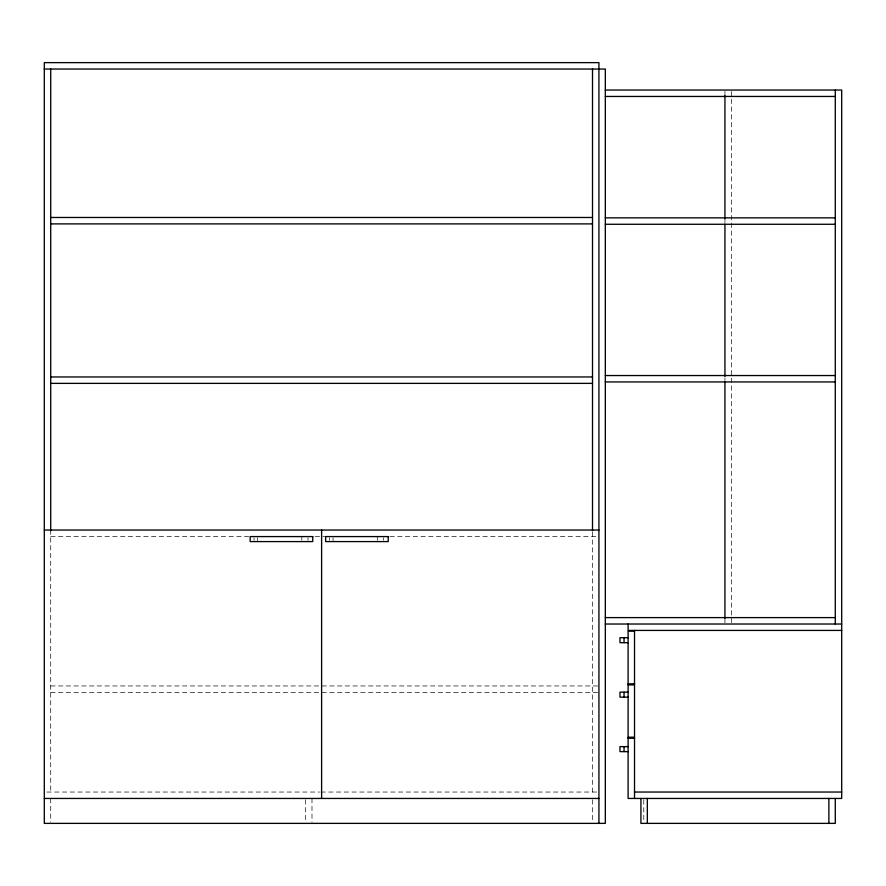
<?xml version="1.0" encoding="UTF-8"?>
<svg xmlns="http://www.w3.org/2000/svg" width="886" height="886" viewBox="0 0 886 886"><rect width="100%" height="100%" fill="white"/><g stroke="black" fill="none" stroke-linecap="round" stroke-linejoin="round"><path stroke-width="0.66" stroke-dasharray="4.43 3.32" d="M50.712 536.44L248.678 536.44M315.128 536.44L324.819 536.44M389.884 536.44L598.925 536.44M50.712 685.952L598.925 685.952M50.712 692.365L598.925 692.365M46.858 792.04L319.536 792.04M320.92 792.04L598.925 792.04M731.349 91.424L731.349 622.636M724.936 91.324L724.936 96.452M724.936 218.698L724.936 222.984M724.936 377.779L724.936 380.548M724.936 618.483L724.936 622.736M643.779 799.759L643.779 822.053M592.512 532.143L592.512 792.04M592.512 799.759L592.512 822.053M383.472 537.835L383.472 540.338M377.303 536.584L377.303 540.338M333.047 537.835L333.047 541.59M329.492 537.835L329.492 540.338M311.994 798.452L311.994 822.053M308.007 537.835L308.007 540.338M305.592 799.759L305.592 822.053M301.827 536.584L301.827 540.338M257.571 537.835L257.571 541.59M254.027 537.835L254.027 540.338M50.712 530.038L50.712 792.04M50.712 798.452L50.712 822.053"/><path stroke-width="1.33" d="M44.3 69.042L605.326 69.042L605.326 823.371L44.3 823.371L44.3 62.629L598.925 62.629L598.925 823.371M605.326 90.04L841.7 90.04L841.7 798.452L628.108 798.452L628.108 631.131L634.52 631.131M605.326 96.452L835.288 96.452M50.712 217.48L592.512 217.48M605.326 217.856L835.288 217.856M50.712 223.892L592.512 223.892M605.326 224.269L835.288 224.269M605.326 375.542L835.288 375.542M50.712 376.96L592.512 376.96M605.326 381.944L835.288 381.944M50.712 383.372L592.512 383.372M44.3 530.038L598.925 530.038M605.326 617.608L835.288 617.608M605.326 624.021L841.7 624.021M841.7 630.422L628.108 630.422L628.108 624.021M628.108 637.676L619.978 637.676L619.978 642.682L628.108 642.682M628.108 683.826L634.52 683.826M628.108 684.889L634.52 684.889M628.108 692.143L619.978 692.143L619.978 697.149L628.108 697.149M628.108 737.218L634.52 737.218M628.108 738.282L634.52 738.282M628.108 746.61L619.978 746.61L619.978 751.616L628.108 751.616M634.52 792.04L841.7 792.04M44.3 798.452L598.925 798.452M835.288 90.04L835.288 624.021M835.288 798.452L835.288 823.371L640.921 823.371L640.921 798.452M828.886 798.452L828.886 823.371M724.936 95.577L724.936 218.698M724.936 224.224L724.936 376.395M724.936 381.932L724.936 618.483M647.334 798.452L647.334 823.371M634.52 630.422L634.52 798.452M624.043 637.676L624.043 642.682M624.043 692.143L624.043 697.149M624.043 746.61L624.043 751.616M592.512 69.042L592.512 530.769M321.607 530.038L321.607 798.452M50.712 69.042L50.712 530.769M312.747 536.584L250.162 536.584L250.162 541.59L312.747 541.59L312.747 536.584M388.223 536.584L325.638 536.584L325.638 541.59L388.223 541.59L388.223 536.584"/></g></svg>
